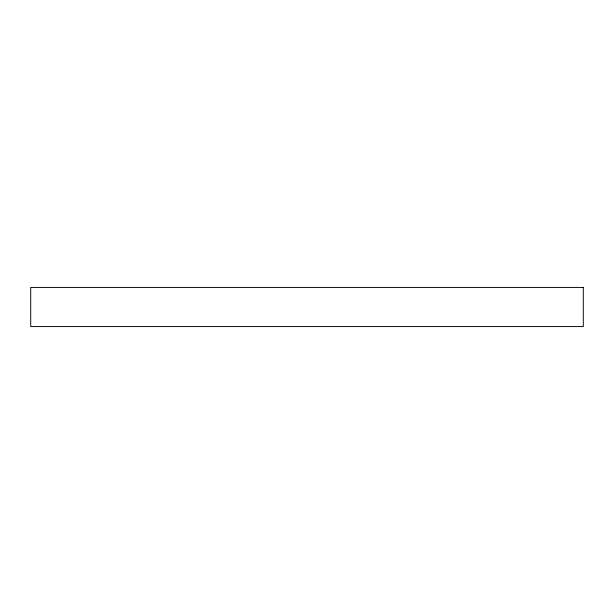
<?xml version="1.0" encoding="UTF-8"?>
<svg xmlns="http://www.w3.org/2000/svg" width="614" height="614" viewBox="0 0 614 614"><rect width="100%" height="100%" fill="white"/><g stroke="black" fill="none" stroke-linecap="round" stroke-linejoin="round"><path stroke-width="0.92" d="M583.3 287.429L30.7 287.429L30.7 326.571L583.3 326.571L583.3 287.429"/></g></svg>
